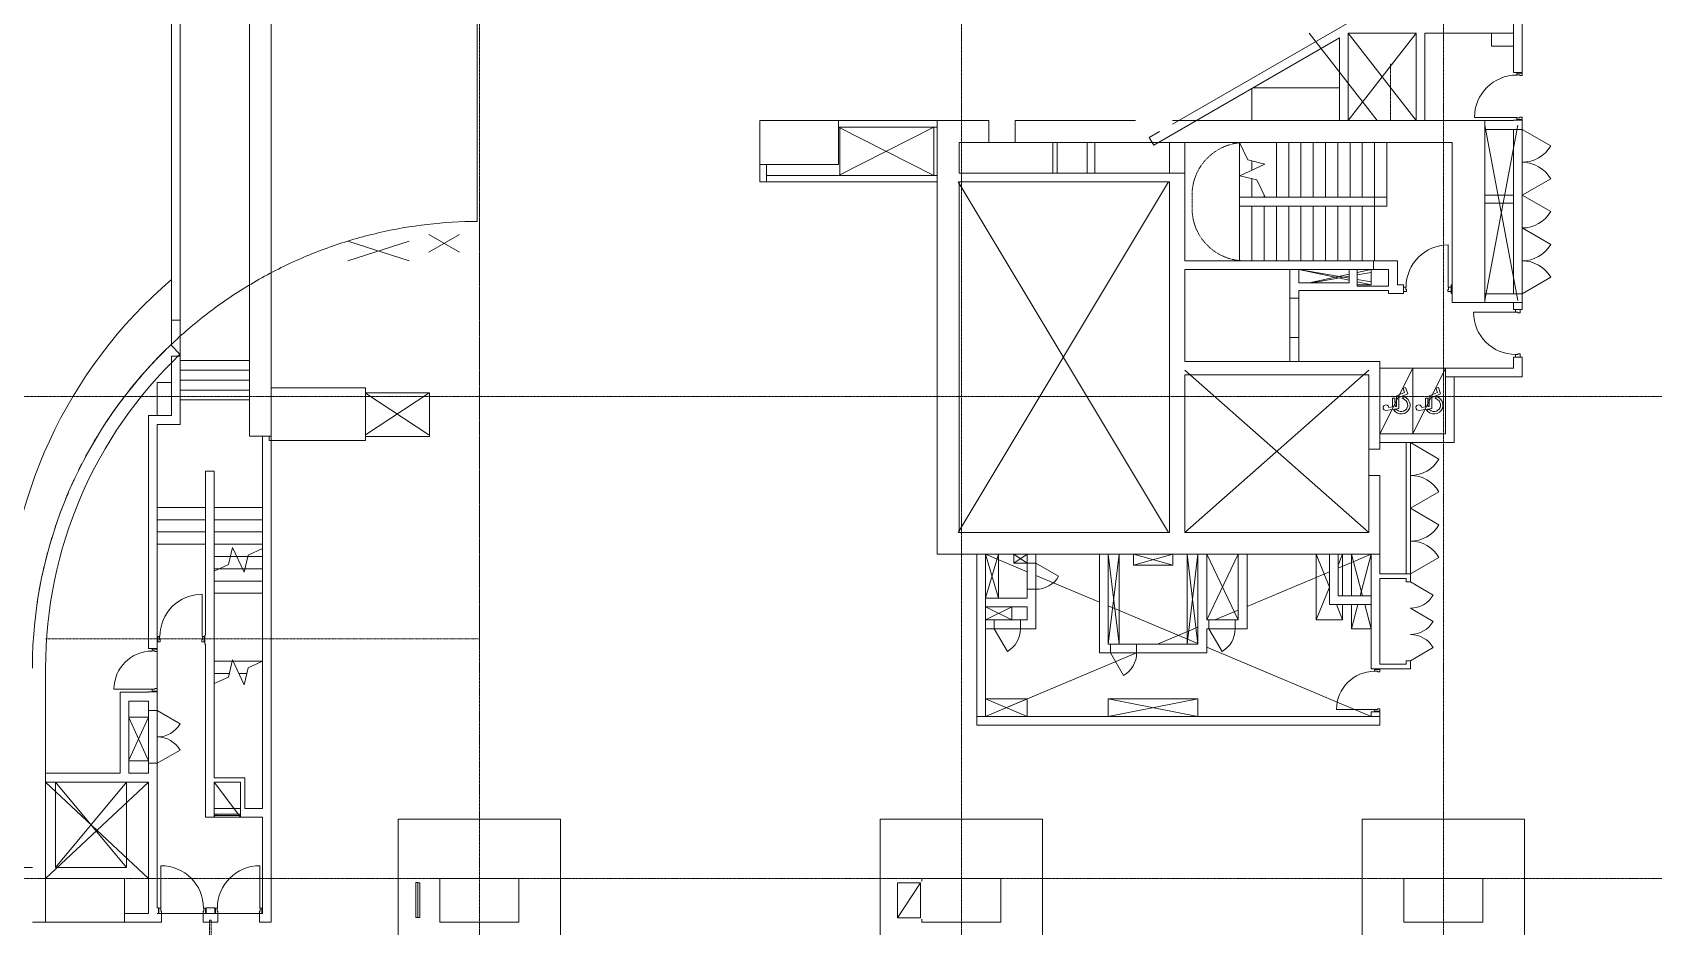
# Model space of a CAD drawing. Header units: millimetres. Extents: x -1578195 to 622687, y -255792 to 391308.
# Drawn here: x -1487453 to -1450456, y 125616 to 146030 of the extents above; entities that cross this region are included whole.
import ezdxf

# ---------------------------------------------------------------- set-up
doc = ezdxf.new("R2010")
doc.units = ezdxf.units.MM
for name, pattern in [('Grid Line', [21, 12, -3, 3, -3]), ('Hidden', [2.25, 1, -1.25]), ('Overhead', [1.8, 1.2, -0.6])]:
    doc.linetypes.add(name, pattern=pattern)
for name, color, linetype, lineweight in [('A-000-M_MASS', 13, 'Continuous', 5), ('A-010-M_LINE', 90, 'Continuous', 5), ('A-010-M_LINE_Over', 1, 'Overhead', 5), ('A-200-M_WALL_EXT', 113, 'Continuous', 9), ('A-200-M_WALL_INT', 2, 'Continuous', 9), ('A-230-M_FLOOR', 192, 'Continuous', 18), ('A-241-M_RAMP', 51, 'Continuous', 5), ('A-242-M_STAIR', 31, 'Continuous', 5), ('A-242-MB_STAIR', 31, 'Continuous', 5), ('A-314-M_WINDOW', 151, 'Continuous', 5), ('A-325-M_DOOR', 31, 'Continuous', 5), ('A-770-MH_FFE_SA', 91, 'Overhead', 5), ('S-280-M_COLUMN', 52, 'Continuous', 9), ('S-280-M_STRUCT_FRAME', 12, 'Continuous', 5), ('Z-030-M_GRID', 191, 'Continuous', 5), ('Z-060-M_DETAIL', 92, 'Continuous', 5)]:
    doc.layers.add(name, color=color, linetype=linetype, lineweight=lineweight)

# ---------------------------------------------------------------- blocks, each defined once
blk = doc.blocks.new('0291')
at = {"color": 1, "lineweight": 13}
for p, q in [((77050, 177356), (78200, 177113)), ((78200, 177249), (77289, 177056)), ((78705, 177356), (78380, 177287)), ((78380, 177075), (78705, 177006)), ((70200, 169856), (69900, 170856)), ((69900, 169856), (70200, 170856)), ((70850, 170656), (70550, 170856)), ((70550, 170656), (70850, 170856)), ((72950, 168806), (72700, 170856)), ((72950, 170856), (72700, 168806)), ((74175, 170606), (73275, 170856)), ((73275, 170606), (74175, 170856)), ((74500, 168806), (74750, 170856)), ((74500, 170856), (74750, 168806)), ((74950, 169356), (75670, 170856)), ((74950, 170856), (75670, 169356)), ((77450, 170856), (77750, 170106)), ((77950, 170606), (78050, 170856)), ((78250, 170856), (78502, 169906)), ((78449, 169906), (78700, 170856)), ((77450, 169356), (77750, 170106)), ((70500, 169356), (69900, 169656)), ((69900, 169356), (70500, 169656)), ((77910, 169706), (78050, 169356)), ((78250, 169156), (78396, 169706)), ((78555, 169706), (78700, 169156)), ((70850, 167156), (69900, 167556)), ((69900, 167156), (70850, 167556)), ((72700, 167556), (74750, 167156)), ((72700, 167156), (74750, 167556)), ((50796, 167141), (50350, 166152)), ((50350, 167131), (50796, 166141)), ((48675, 165656), (50298, 163706)), ((50298, 165656), (48675, 163706))]:
    blk.add_line(p, q, dxfattribs=at)
at = {"layer": 'A-000-M_MASS', "color": 1, "lineweight": 9}
for p, q in [((55350, 177555), (56750, 178005)), ((55350, 178005), (56750, 177555)), ((57200, 177756), (57900, 178156)), ((57200, 178156), (57900, 177756)), ((55750, 173581), (57200, 174531)), ((55750, 174531), (57200, 173581))]:
    blk.add_line(p, q, dxfattribs=at)
at = {"layer": 'A-010-M_LINE', "color": 1, "lineweight": 9}
blk.add_line((51325, 175652), (51325, 185588), dxfattribs=at)
at = {"layer": 'A-010-M_LINE', "color": 1}
for p, q in [((77290, 182756), (78840, 180756)), ((78180, 182756), (79730, 180756)), ((79730, 182756), (78180, 180756)), ((78180, 180756), (79730, 182756)), ((68723, 179506), (66550, 180606)), ((66550, 179506), (68723, 180606)), ((82050, 180651), (81300, 176651)), ((82050, 176651), (81300, 180651)), ((74078, 179356), (69278, 171356)), ((69278, 179356), (74078, 171356)), ((77050, 177356), (76850, 177356)), ((76850, 177356), (76850, 176705)), ((77050, 177056), (77050, 177356)), ((77050, 177356), (78200, 177159)), ((78380, 177356), (78200, 177356)), ((78200, 177356), (78200, 177056)), ((78380, 176976), (78380, 177356)), ((78380, 177233), (78705, 177289)), ((79300, 177556), (78755, 177556)), ((78755, 177556), (78755, 177356)), ((78755, 177356), (79100, 177356)), ((79100, 177356), (79100, 176976)), ((79300, 177008), (79300, 177556)), ((78200, 177056), (77050, 177056)), ((77050, 176705), (77050, 176876)), ((77050, 176876), (79100, 176876)), ((77348, 177056), (78200, 177202)), ((78380, 177128), (78705, 177073)), ((79100, 176976), (78380, 176976)), ((79100, 176876), (79100, 176808)), ((79437, 177008), (79300, 177008)), ((79437, 176808), (79437, 177008)), ((76850, 176705), (77050, 176705)), ((79100, 176808), (79437, 176808)), ((78650, 175056), (74450, 171356)), ((74450, 175056), (78650, 171356)), ((80600, 174906), (80400, 174906)), ((80400, 174906), (80400, 173606)), ((80600, 173406), (80600, 174906)), ((80400, 173606), (78900, 173606)), ((78900, 173606), (78900, 173406)), ((78900, 173406), (80600, 173406)), ((69900, 170856), (70850, 170457)), ((78700, 170856), (77950, 170541)), ((71050, 170373), (72500, 169763)), ((77750, 170457), (75870, 169666)), ((72700, 169679), (74750, 168817)), ((75670, 169582), (75133, 169356)), ((74750, 169195), (73825, 168806)), ((74950, 168733), (78700, 167156)), ((73349, 168606), (69900, 167156)), ((48450, 165656), (50800, 163456)), ((48450, 163456), (50800, 165656)), ((39650, 163706), (48150, 163706))]:
    blk.add_line(p, q, dxfattribs=at)
at = {"layer": 'A-010-M_LINE', "color": 1, "linetype": 'Hidden'}
for p, q in [((58350, 168927), (58350, 179127)), ((74615, 179056), (74615, 178756)), ((58350, 168927), (48450, 168927))]:
    blk.add_line(p, q, dxfattribs=at)
at = {"layer": 'A-010-M_LINE', "color": 1, "lineweight": 9}
for radius, start in [(18700, 112.0656), (10200, 133.5293)]:
    blk.add_arc((58350, 168257), radius, start, 180, dxfattribs=at)
at = {"layer": 'A-010-M_LINE', "color": 1}
for radius, start in [(18100, 112.8377), (10800, 130.5765), (10800, 130.5765)]:
    blk.add_arc((58350, 168927), radius, start, 180, dxfattribs=at)
at = {"layer": 'A-010-M_LINE', "color": 1, "linetype": 'Hidden'}
for centre, start, end in [((75815, 179056), 90.1582, 180), ((75815, 178756), 180, 269.8418)]:
    blk.add_arc(centre, 1200, start, end, dxfattribs=at)
at = {"layer": 'A-010-M_LINE_Over', "color": 1}
for p, q in [((79140, 182056), (79140, 180756)), ((79100, 180756), (76259, 180756)), ((79140, 180756), (78159, 180756))]:
    blk.add_line(p, q, dxfattribs=at)
at = {"layer": 'A-200-M_WALL_EXT', "color": 1, "lineweight": 13}
for p, q in [((53101, 187275), (53101, 173556)), ((53601, 177284), (53601, 184656)), ((69300, 180756), (68800, 180756)), ((68800, 180756), (68800, 171356)), ((69980, 180756), (69300, 180756)), ((69980, 180256), (69980, 180756)), ((73326, 180756), (70580, 180756)), ((70580, 180756), (70580, 180256)), ((81300, 180756), (74166, 180756)), ((81300, 180256), (81300, 180756)), ((69300, 179556), (69300, 180256)), ((69300, 180256), (69980, 180256)), ((70580, 180256), (80550, 180256)), ((80550, 180256), (80550, 176606)), ((81300, 176606), (81300, 180256)), ((74100, 179556), (69300, 179556)), ((74450, 179556), (74100, 179556)), ((74450, 177556), (74450, 179556)), ((69300, 171356), (69300, 179356)), ((69300, 179356), (74100, 179356)), ((74100, 179356), (74100, 171356)), ((53601, 176943), (53601, 177284)), ((78755, 177556), (74450, 177556)), ((74450, 175256), (74450, 177356)), ((74450, 177356), (76850, 177356)), ((77050, 177356), (78200, 177356)), ((78380, 177356), (78755, 177356)), ((53601, 174656), (53601, 176943)), ((80550, 176606), (81300, 176606)), ((51518, 175422), (51311, 175639)), ((78900, 175256), (74450, 175256)), ((78900, 174956), (78900, 175256)), ((74450, 171356), (74450, 174956)), ((74450, 174956), (78650, 174956)), ((78650, 174956), (78650, 173256)), ((78900, 173606), (78900, 174956)), ((53101, 173556), (53550, 173556)), ((78650, 173256), (78900, 173256)), ((78900, 173256), (78900, 173406)), ((78650, 172656), (78650, 171356)), ((78900, 172656), (78650, 172656)), ((78900, 171356), (78900, 172656)), ((68800, 171356), (68800, 170856)), ((74100, 171356), (69300, 171356)), ((78650, 171356), (74450, 171356)), ((78900, 170856), (78900, 171356)), ((68800, 170856), (78900, 170856)), ((48450, 163456), (48450, 168257)), ((48150, 162456), (48450, 162456))]:
    blk.add_line(p, q, dxfattribs=at)
for radius, start, end in [(19000, 122.415, 172.0245), (9900, 133.6404, 180), (10200, 134.6163, 135.6028), (10200, 136.6354, 137.6209), (10200, 140.6739, 141.657), (10200, 138.6546, 139.6389), (10200, 142.6934, 143.675), (10200, 144.713, 145.6931), (10200, 148.7528, 149.7292), (10200, 146.7328, 147.7111), (10200, 150.7731, 151.7473), (10200, 152.7937, 153.7653), (10200, 154.8147, 155.7834), (10200, 156.8363, 157.8014), (10200, 158.8585, 159.8195), (10200, 160.8816, 161.8375), (10200, 162.9059, 163.8556), (10200, 166.9603, 167.8917), (10200, 164.9319, 165.8736), (10200, 168.9925, 169.9097), (10200, 171.0309, 171.9278)]:
    blk.add_arc((58350, 168257), radius, start, end, dxfattribs=at)
at = {"layer": 'A-200-M_WALL_INT', "color": 1}
for p, q in [((51525, 175379), (51525, 185529)), ((81240, 184758), (74166, 180674)), ((81950, 182956), (81950, 181858)), ((82150, 181858), (82150, 182956)), ((73739, 180197), (77980, 182645)), ((77980, 182645), (77980, 180756)), ((78180, 180756), (78180, 182756)), ((78180, 182756), (79730, 182756)), ((79730, 182756), (79730, 180756)), ((79930, 180756), (79930, 182756)), ((79930, 182756), (81950, 182756)), ((81950, 181858), (82150, 181858)), ((68800, 180756), (66550, 180756)), ((66550, 180756), (66550, 180606)), ((66550, 180606), (68800, 180606)), ((68800, 180606), (68800, 180756)), ((77980, 180756), (78180, 180756)), ((79730, 180756), (79930, 180756)), ((81950, 180756), (81300, 180756)), ((81300, 180756), (81300, 180556)), ((81300, 180556), (82150, 180556)), ((81950, 180768), (81950, 180756)), ((82150, 180768), (81950, 180768)), ((81950, 176806), (81950, 180556)), ((82150, 180768), (82150, 176606)), ((71440, 180256), (71440, 179556)), ((71540, 180256), (71440, 180256)), ((71540, 179556), (71540, 180256)), ((72220, 180256), (72220, 179556)), ((72400, 180256), (72220, 180256)), ((72400, 179556), (72400, 180256)), ((73875, 180506), (73639, 180370)), ((73639, 180370), (73739, 180197)), ((64750, 179756), (64750, 179356)), ((64900, 179756), (64750, 179756)), ((64900, 179356), (64900, 179756)), ((68800, 179506), (64900, 179506)), ((68800, 179356), (68800, 179506)), ((71440, 179556), (71540, 179556)), ((72220, 179556), (72400, 179556)), ((64750, 179356), (68800, 179356)), ((75980, 179006), (75700, 179006)), ((75700, 179006), (75700, 178806)), ((75700, 178806), (78780, 178806)), ((78780, 179006), (76283, 179006)), ((78780, 178806), (78780, 179006)), ((81950, 179056), (81300, 179056)), ((81300, 179056), (81300, 178876)), ((81300, 178876), (81950, 178876)), ((80550, 177008), (80525, 177008)), ((80525, 177008), (80525, 176808)), ((80550, 176808), (80550, 177008)), ((80525, 176808), (80550, 176808)), ((82150, 176806), (81300, 176806)), ((81300, 176806), (81300, 176606)), ((81300, 176606), (82150, 176606)), ((81950, 176606), (81950, 176443)), ((82150, 176606), (81950, 176606)), ((82150, 176443), (82150, 176606)), ((51325, 176199), (51525, 176199)), ((81950, 176443), (82150, 176443)), ((76850, 175805), (76850, 175256)), ((77050, 175805), (76850, 175805)), ((77050, 175256), (77050, 175805)), ((51325, 175624), (51325, 175652)), ((51525, 175379), (51325, 175379)), ((51325, 175379), (51325, 174021)), ((51525, 173821), (51525, 175379)), ((76850, 175256), (77050, 175256)), ((81950, 175106), (80400, 175106)), ((80400, 175106), (80400, 174906)), ((81950, 175355), (81950, 175106)), ((82150, 175355), (81950, 175355)), ((82150, 175106), (82150, 175355)), ((82150, 174906), (82150, 175106)), ((80600, 174906), (82150, 174906)), ((50800, 174021), (50800, 168707)), ((51325, 174021), (50800, 174021)), ((51000, 169006), (51000, 173821)), ((51000, 173821), (51525, 173821)), ((53600, 173556), (53400, 173556)), ((53400, 173556), (53400, 165056)), ((53600, 162456), (53600, 173556)), ((79500, 170406), (79500, 173406)), ((79600, 173406), (79600, 170225)), ((52300, 172756), (52100, 172756)), ((52100, 172756), (52100, 169006)), ((52300, 168416), (52300, 172756)), ((69900, 170856), (69700, 170856)), ((69700, 170856), (69700, 166956)), ((69900, 167156), (69900, 170856)), ((71050, 170856), (70850, 170856)), ((70850, 169856), (70850, 170856)), ((70850, 170656), (71050, 170656)), ((71050, 170856), (71050, 169156)), ((72500, 170856), (72500, 168606)), ((72700, 170856), (72500, 170856)), ((72700, 168806), (72700, 170856)), ((74750, 170856), (74750, 168806)), ((74950, 170856), (74750, 170856)), ((74950, 169356), (74950, 170856)), ((75870, 170856), (75670, 170856)), ((75670, 170856), (75670, 169356)), ((75870, 169156), (75870, 170856)), ((77750, 170856), (77750, 169706)), ((77950, 170856), (77750, 170856)), ((77950, 169906), (77950, 170856)), ((78900, 170855), (78700, 170855)), ((78700, 170855), (78700, 168244)), ((78900, 170406), (78900, 170855)), ((79600, 170406), (78900, 170406)), ((78900, 168344), (78900, 170306)), ((78900, 170306), (79500, 170306)), ((79500, 170306), (79500, 170225)), ((79500, 170225), (79600, 170225)), ((70850, 169856), (69900, 169856)), ((71050, 170056), (70850, 170056)), ((78700, 169906), (77950, 169906)), ((69900, 169656), (70850, 169656)), ((70850, 169656), (70850, 169356)), ((77750, 169706), (78700, 169706)), ((69900, 169356), (70850, 169356)), ((71050, 169156), (69900, 169156)), ((70100, 169156), (70100, 169356)), ((70700, 169356), (70700, 169156)), ((74950, 169356), (75670, 169356)), ((74950, 168606), (74950, 169156)), ((75870, 169156), (74950, 169156)), ((75000, 169156), (75000, 169356)), ((75600, 169356), (75600, 169156)), ((50800, 168707), (51000, 168707)), ((50998, 168806), (50998, 169006)), ((50998, 169006), (51000, 169006)), ((51000, 168806), (50998, 168806)), ((51000, 168707), (51000, 168806)), ((52100, 169006), (52088, 169006)), ((52088, 169006), (52088, 168806)), ((52088, 168806), (52100, 168806)), ((52100, 168806), (52100, 164856)), ((74750, 168806), (72700, 168806)), ((72750, 168606), (72750, 168806)), ((73350, 168806), (73350, 168606)), ((72500, 168606), (74950, 168606)), ((79500, 168344), (78900, 168344)), ((79500, 168425), (79500, 168344)), ((79600, 168425), (79500, 168425)), ((79600, 168244), (79600, 168425)), ((78700, 168244), (79600, 168244)), ((50800, 167706), (50150, 167706)), ((50150, 167706), (50150, 165856)), ((51000, 167719), (50800, 167719)), ((50800, 167719), (50800, 167706)), ((51000, 162786), (51000, 167719)), ((52300, 165756), (52300, 167903)), ((50350, 167506), (50800, 167506)), ((50350, 165856), (50350, 167506)), ((50800, 165856), (50800, 167506)), ((50800, 167286), (51000, 167286)), ((78900, 167256), (78700, 167256)), ((78700, 167256), (78700, 167156)), ((78900, 166956), (78900, 167256)), ((78900, 167156), (69700, 167156)), ((69700, 166956), (78900, 166956)), ((50150, 165856), (48450, 165856)), ((48450, 165856), (48450, 165656)), ((50800, 165856), (50350, 165856)), ((51000, 166086), (50800, 166086)), ((53000, 165756), (52300, 165756)), ((53000, 165056), (53000, 165756)), ((48450, 165656), (50800, 165656)), ((50800, 165656), (50800, 162656)), ((52300, 164856), (52300, 165656)), ((52300, 165656), (52900, 165656)), ((52900, 165656), (52900, 164856)), ((52300, 165056), (52900, 165056)), ((53400, 165056), (53000, 165056)), ((52100, 164856), (52305, 164856)), ((52895, 164856), (53400, 164856)), ((53400, 164856), (53400, 162786)), ((50800, 162656), (50250, 162656)), ((50250, 162656), (50250, 162456)), ((50250, 162456), (51094, 162456)), ((51024, 162786), (51000, 162786)), ((51094, 162656), (51000, 162656)), ((51000, 162656), (51024, 162656)), ((51024, 162656), (51024, 162786)), ((51094, 162456), (51094, 162656)), ((52381, 162656), (52044, 162656)), ((52044, 162656), (52044, 162456)), ((52044, 162456), (52381, 162456)), ((52311, 162786), (52114, 162786)), ((52114, 162786), (52114, 162656)), ((52114, 162656), (52311, 162656)), ((52311, 162656), (52311, 162786)), ((52381, 162456), (52381, 162656)), ((53400, 162656), (53331, 162656)), ((53331, 162656), (53331, 162456)), ((53331, 162456), (53600, 162456)), ((53400, 162786), (53401, 162786)), ((53401, 162656), (53400, 162656)), ((53401, 162786), (53401, 162656))]:
    blk.add_line(p, q, dxfattribs=at)
at = {"layer": 'A-230-M_FLOOR', "color": 1}
for p, q in [((81450, 182606), (81450, 182756)), ((81450, 182456), (81450, 182606)), ((81950, 182456), (81450, 182456)), ((75980, 180756), (75980, 181491)), ((76008, 181506), (77980, 181506)), ((66573, 179507), (66573, 180606)), ((68723, 180606), (68723, 179507)), ((69980, 180256), (70580, 180256)), ((79060, 180256), (79060, 179006)), ((68723, 179507), (66573, 179507)), ((79060, 178806), (78780, 178806)), ((79060, 179006), (79060, 178806)), ((78705, 177356), (78705, 177006)), ((78705, 177006), (78380, 177006)), ((76850, 176705), (76850, 175805)), ((51325, 174779), (51000, 174779)), ((51000, 174779), (51000, 174356)), ((51000, 174356), (51000, 174021)), ((53101, 174381), (51525, 174381)), ((55750, 174543), (56513, 174543)), ((56513, 174543), (57215, 174543)), ((57215, 174543), (57215, 173543)), ((56513, 173543), (55750, 173543)), ((57215, 173543), (56513, 173543)), ((78650, 173256), (78650, 172656)), ((51000, 171926), (52100, 171926)), ((70200, 170856), (70200, 169856)), ((70550, 170656), (70550, 170856)), ((70850, 170656), (70550, 170656)), ((72950, 170856), (72950, 169006)), ((73275, 170606), (73275, 170856)), ((74175, 170606), (73275, 170606)), ((74175, 170856), (74175, 170606)), ((74500, 169006), (74500, 170856)), ((77450, 169356), (77450, 170856)), ((78050, 170856), (78050, 169906)), ((78250, 169906), (78250, 170856)), ((53400, 169966), (52300, 169966)), ((70500, 169656), (70500, 169356)), ((78050, 169706), (78050, 169356)), ((78250, 169156), (78250, 169706)), ((78050, 169356), (77450, 169356)), ((78700, 169156), (78250, 169156)), ((51000, 169006), (51000, 168806)), ((51000, 168707), (51000, 168692)), ((72950, 169006), (72950, 168806)), ((74500, 168806), (74500, 169006)), ((51000, 168637), (51000, 167789)), ((52712, 168416), (52731, 168416)), ((51000, 167734), (51000, 167719)), ((69900, 167556), (70850, 167556)), ((70850, 167556), (70850, 167156)), ((72700, 167156), (72700, 167556)), ((72700, 167556), (74750, 167556)), ((74750, 167556), (74750, 167156)), ((50350, 167141), (50796, 167141)), ((50796, 167141), (50796, 166141)), ((50796, 166141), (50350, 166141)), ((48675, 163706), (48675, 165656)), ((50298, 165656), (50298, 163706)), ((56500, 161106), (56500, 164806)), ((56500, 164806), (60200, 164806)), ((60200, 164806), (60200, 161106)), ((67500, 161106), (67500, 164806)), ((67500, 164806), (71200, 164806)), ((71200, 164806), (71200, 161106)), ((78500, 161106), (78500, 164806)), ((78500, 164806), (82200, 164806)), ((82200, 164806), (82200, 161106)), ((50298, 163706), (48675, 163706)), ((51094, 162656), (52044, 162656)), ((52381, 162656), (53331, 162656)), ((53400, 162656), (53400, 162786))]:
    blk.add_line(p, q, dxfattribs=at)
at = {"layer": 'A-241-M_RAMP', "color": 1, "lineweight": 9}
blk.add_line((58300, 178457), (58300, 184656), dxfattribs=at)
for points, knots in [([(51157, 175489), (51414, 175745), (51969, 176241), (52885, 176895), (53883, 177451), (54937, 177892), (56034, 178213), (57160, 178409), (57920, 178455), (58300, 178457)], [0.7880645, 0.7880645, 0.7880645, 0.7880645, 0.8947968, 1.0066464, 1.118496, 1.2303456, 1.3421952, 1.4540448, 1.5658943, 1.5658943, 1.5658943, 1.5658943]), ([(50324, 174552), (50337, 174568), (50448, 174708), (50562, 174845), (50666, 174965)], [0.66508617, 0.66508617, 0.66508617, 0.66508617, 0.67109758, 0.71760184, 0.71760184, 0.71760184, 0.71760184])]:
    blk.add_open_spline(points, degree=3, knots=knots, dxfattribs=at)
for points in [[(50735, 175043), (50854, 175177), (50977, 175307), (51102, 175434)], [(49962, 174060), (50063, 174206), (50167, 174349), (50275, 174489)], [(49828, 173862), (49865, 173918), (49902, 173973), (49939, 174027)], [(49589, 173480), (49590, 173481), (49590, 173482), (49591, 173483)], [(48798, 171833), (48798, 171834), (48798, 171834), (48798, 171835)]]:
    blk.add_open_spline(points, degree=3, dxfattribs=at)
at = {"layer": 'A-242-M_STAIR', "color": 1}
for p, q in [((75700, 180256), (75700, 179006)), ((76540, 180256), (76540, 179006)), ((76820, 180256), (76820, 179006)), ((77100, 180256), (77100, 179006)), ((77380, 180256), (77380, 179006)), ((77660, 180256), (77660, 179006)), ((77940, 180256), (77940, 179006)), ((78220, 180256), (78220, 179006)), ((78500, 180256), (78500, 179006)), ((78780, 180256), (78780, 179006)), ((75980, 179835), (75980, 179626)), ((76260, 179767), (76260, 179756)), ((75980, 179433), (75980, 179006)), ((75700, 177556), (75700, 178806)), ((75980, 179006), (76260, 179006)), ((75980, 177556), (75980, 178806)), ((76260, 179055), (76260, 179006)), ((76260, 179006), (76283, 179006)), ((76260, 177556), (76260, 178806)), ((76540, 177556), (76540, 178806)), ((76820, 177556), (76820, 178806)), ((77100, 177556), (77100, 178806)), ((77380, 177556), (77380, 178806)), ((77660, 177556), (77660, 178806)), ((77940, 177556), (77940, 178806)), ((78220, 177556), (78220, 178806)), ((78500, 177556), (78500, 178806)), ((78780, 179006), (79060, 179006)), ((78780, 177556), (78780, 178806)), ((53101, 175281), (51525, 175281)), ((53101, 175056), (51525, 175056)), ((53101, 174831), (51525, 174831)), ((53101, 174606), (51525, 174606)), ((53101, 174381), (51525, 174381)), ((51000, 171926), (52100, 171926)), ((53400, 171926), (52300, 171926)), ((51000, 171646), (52100, 171646)), ((51000, 171366), (52100, 171366)), ((53400, 171646), (52300, 171646)), ((53400, 171366), (52300, 171366)), ((51000, 171086), (52100, 171086)), ((53400, 171086), (52300, 171086)), ((52668, 170806), (52300, 170806)), ((53070, 170806), (52815, 170806)), ((52412, 170526), (52300, 170526)), ((53002, 170526), (52946, 170526))]:
    blk.add_line(p, q, dxfattribs=at)
at = {"layer": 'A-242-M_STAIR', "color": 1, "linetype": 'Overhead'}
for p, q in [((75700, 180256), (75700, 179006)), ((76540, 180256), (76540, 179006)), ((76820, 180256), (76820, 179006)), ((77100, 180256), (77100, 179006)), ((77380, 180256), (77380, 179006)), ((77660, 180256), (77660, 179006)), ((77940, 180256), (77940, 179006)), ((78220, 180256), (78220, 179006)), ((78780, 180256), (78780, 179006)), ((75980, 179835), (75980, 179626)), ((76260, 179767), (76260, 179756)), ((75980, 179433), (75980, 179006)), ((75700, 177556), (75700, 178806)), ((75980, 177556), (75980, 178806)), ((76260, 179055), (76260, 179006)), ((76260, 177556), (76260, 178806)), ((76540, 177556), (76540, 178806)), ((76820, 177556), (76820, 178806)), ((77100, 177556), (77100, 178806)), ((77380, 177556), (77380, 178806)), ((77660, 177556), (77660, 178806)), ((77940, 177556), (77940, 178806)), ((78220, 177556), (78220, 178806)), ((78500, 177556), (78500, 178806)), ((78780, 177556), (78780, 178806)), ((53101, 175281), (51525, 175281)), ((53101, 175056), (51525, 175056)), ((53101, 174831), (51525, 174831)), ((53101, 174606), (51525, 174606)), ((53400, 171926), (52300, 171926)), ((51000, 171646), (52100, 171646)), ((51000, 171366), (52100, 171366)), ((53400, 171646), (52300, 171646)), ((53400, 171366), (52300, 171366)), ((51000, 171086), (52100, 171086)), ((53400, 171086), (52300, 171086)), ((52668, 170806), (52300, 170806)), ((53070, 170806), (52815, 170806)), ((52412, 170526), (52300, 170526)), ((53002, 170526), (52946, 170526))]:
    blk.add_line(p, q, dxfattribs=at)
at = {"layer": 'A-242-M_STAIR', "color": 1, "lineweight": 9}
for p, q in [((53101, 175281), (51525, 175281)), ((53101, 175056), (51525, 175056)), ((53101, 174831), (51525, 174831)), ((53101, 174606), (51525, 174606)), ((53101, 174381), (51525, 174381)), ((52815, 170806), (52668, 170806)), ((53400, 170806), (53070, 170806)), ((53400, 170246), (52300, 170246)), ((52946, 170526), (52412, 170526)), ((53400, 170526), (53002, 170526)), ((53400, 169966), (52300, 169966)), ((52712, 168416), (52300, 168416)), ((52300, 168416), (52300, 168136)), ((53400, 168416), (52731, 168416)), ((52300, 168136), (52300, 167903)), ((52644, 168136), (52300, 168136)), ((53046, 168136), (52861, 168136))]:
    blk.add_line(p, q, dxfattribs=at)
at = {"layer": 'A-242-M_STAIR', "color": 1, "linetype": 'Hidden', "lineweight": 9}
for p, q in [((53101, 175281), (51525, 175281)), ((53101, 175056), (51525, 175056)), ((53101, 174831), (51525, 174831)), ((53101, 174606), (51525, 174606)), ((52815, 170806), (52668, 170806)), ((53400, 170806), (53070, 170806)), ((53400, 170246), (52300, 170246)), ((52946, 170526), (52412, 170526)), ((53400, 170526), (53002, 170526)), ((52712, 168416), (52300, 168416)), ((53400, 168416), (52731, 168416)), ((52644, 168136), (52300, 168136)), ((53046, 168136), (52861, 168136))]:
    blk.add_line(p, q, dxfattribs=at)
at = {"layer": 'A-242-MB_STAIR', "color": 1}
for p, q in [((75886, 179858), (75700, 180256)), ((76275, 179763), (75886, 179858)), ((75709, 179499), (76275, 179763)), ((76097, 179405), (75709, 179499)), ((76283, 179006), (76097, 179405)), ((52624, 170625), (52718, 171014)), ((52718, 171014), (52982, 170447)), ((53077, 170836), (53400, 170987)), ((52300, 170474), (52624, 170625)), ((52982, 170447), (53077, 170836))]:
    blk.add_line(p, q, dxfattribs=at)
at = {"layer": 'A-242-MB_STAIR', "color": 1, "lineweight": 9}
for p, q in [((52624, 168054), (52718, 168443)), ((52718, 168443), (52982, 167876)), ((53077, 168265), (53400, 168416)), ((52300, 167903), (52624, 168054)), ((52982, 167876), (53077, 168265))]:
    blk.add_line(p, q, dxfattribs=at)
at = {"layer": 'A-314-M_WINDOW', "color": 1, "lineweight": 18}
for p, q in [((52340, 164926), (52300, 164926)), ((52300, 164891), (52340, 164891)), ((52895, 164891), (52305, 164891)), ((52305, 164891), (52305, 164856)), ((52305, 164856), (52895, 164856)), ((52340, 164891), (52340, 164926)), ((52900, 164926), (52860, 164926)), ((52860, 164926), (52860, 164891)), ((52860, 164891), (52900, 164891)), ((52895, 164856), (52895, 164891))]:
    blk.add_line(p, q, dxfattribs=at)
at = {"layer": 'A-314-M_WINDOW', "color": 1}
for p, q in [((52340, 164926), (52860, 164926)), ((56902, 162561), (56902, 163361)), ((56902, 163361), (56946, 163361)), ((56946, 163361), (56946, 162561)), ((56946, 163356), (56990, 163356)), ((56990, 163356), (56990, 162566)), ((56946, 162561), (56902, 162561)), ((56990, 162566), (56946, 162566))]:
    blk.add_line(p, q, dxfattribs=at)
at = {"layer": 'A-325-M_DOOR', "color": 1, "lineweight": 9}
for p, q in [((82150, 181843), (82030, 181843)), ((82030, 181843), (82030, 181803)), ((82030, 181803), (82095, 181803)), ((82095, 181803), (82095, 181788)), ((82095, 181788), (82150, 181788)), ((82150, 181788), (82150, 181843)), ((82095, 180823), (82030, 180823)), ((82030, 180823), (82030, 180783)), ((82030, 180783), (82150, 180783)), ((82095, 180838), (82095, 180823)), ((82150, 180838), (82095, 180838)), ((82150, 180783), (82150, 180838)), ((82150, 180556), (82800, 180181)), ((82150, 179056), (82800, 179431)), ((82150, 179056), (82800, 178681)), ((82150, 178306), (82800, 177931)), ((79437, 176958), (79497, 176958)), ((79512, 176858), (79437, 176858)), ((79497, 176958), (79497, 176905)), ((79497, 176905), (79512, 176905)), ((79512, 176905), (79512, 176858)), ((80450, 176858), (80450, 176905)), ((80450, 176905), (80465, 176905)), ((80525, 176858), (80450, 176858)), ((80465, 176958), (80525, 176958)), ((80465, 176905), (80465, 176958)), ((82150, 176806), (82800, 177181)), ((82000, 176383), (82000, 176443)), ((82053, 176383), (82000, 176383)), ((82053, 176368), (82053, 176383)), ((82100, 176368), (82053, 176368)), ((82100, 176443), (82100, 176368)), ((82000, 175415), (82053, 175415)), ((82000, 175355), (82000, 175415)), ((82053, 175415), (82053, 175430)), ((82053, 175430), (82100, 175430)), ((82100, 175430), (82100, 175355)), ((79600, 173406), (80250, 173031)), ((79600, 171906), (80250, 172281)), ((79600, 171906), (80250, 171531)), ((71050, 170656), (71570, 170356)), ((79600, 170406), (80250, 170781)), ((79600, 170225), (80120, 169925)), ((79600, 169625), (80120, 169325)), ((70100, 169156), (70400, 168637)), ((75000, 169156), (75300, 168637)), ((51013, 168976), (51053, 168976)), ((51013, 168856), (51013, 168976)), ((51068, 168856), (51013, 168856)), ((51053, 168976), (51053, 168911)), ((51053, 168911), (51068, 168911)), ((51068, 168911), (51068, 168856)), ((52018, 168856), (52018, 168911)), ((52018, 168911), (52033, 168911)), ((52073, 168856), (52018, 168856)), ((52033, 168976), (52073, 168976)), ((52033, 168911), (52033, 168976)), ((52073, 168976), (52073, 168856)), ((79600, 168425), (80120, 168725)), ((51000, 168692), (50880, 168692)), ((50880, 168692), (50880, 168652)), ((50880, 168652), (50945, 168652)), ((50945, 168652), (50945, 168637)), ((50945, 168637), (51000, 168637)), ((51000, 168637), (51000, 168692)), ((72750, 168606), (73050, 168087)), ((78900, 168229), (78780, 168229)), ((78780, 168229), (78780, 168189)), ((78780, 168189), (78845, 168189)), ((78845, 168189), (78845, 168174)), ((78845, 168174), (78900, 168174)), ((78900, 168174), (78900, 168229)), ((50945, 167774), (50880, 167774)), ((50880, 167774), (50880, 167734)), ((50880, 167734), (51000, 167734)), ((50945, 167789), (50945, 167774)), ((51000, 167789), (50945, 167789)), ((51000, 167734), (51000, 167789)), ((51000, 167286), (51520, 166986)), ((78845, 167311), (78780, 167311)), ((78780, 167311), (78780, 167271)), ((78780, 167271), (78900, 167271)), ((78845, 167326), (78845, 167311)), ((78900, 167326), (78845, 167326)), ((78900, 167271), (78900, 167326)), ((51000, 166086), (51520, 166386)), ((51079, 162776), (51039, 162776)), ((51039, 162776), (51039, 162656)), ((51079, 162711), (51079, 162776)), ((51094, 162711), (51079, 162711)), ((51094, 162656), (51094, 162711)), ((52044, 162711), (52044, 162656)), ((52059, 162711), (52044, 162711)), ((52099, 162776), (52059, 162776)), ((52059, 162776), (52059, 162711)), ((52099, 162656), (52099, 162776)), ((52326, 162776), (52366, 162776)), ((52326, 162656), (52326, 162776)), ((52366, 162776), (52366, 162711)), ((52366, 162711), (52381, 162711)), ((52381, 162711), (52381, 162656)), ((53331, 162656), (53331, 162711)), ((53331, 162711), (53346, 162711)), ((53346, 162776), (53386, 162776)), ((53346, 162711), (53346, 162776)), ((53386, 162776), (53386, 162656))]:
    blk.add_line(p, q, dxfattribs=at)
at = {"layer": 'A-325-M_DOOR', "color": 1}
for p, q in [((82030, 180828), (81060, 180828)), ((80462, 176958), (80462, 177920)), ((76850, 176705), (76850, 175805)), ((77050, 176705), (77050, 175805)), ((82000, 176380), (81038, 176380)), ((52028, 168976), (52028, 169946)), ((50880, 167779), (50012, 167779)), ((78780, 167316), (77912, 167316)), ((51084, 162776), (51084, 163746)), ((53341, 162776), (53341, 163746))]:
    blk.add_line(p, q, dxfattribs=at)
for centre, radius, start, end in [((82030, 180828), 970, 90, 180), ((82150, 180556), 750, 270, 330), ((82150, 179056), 750, 30, 90), ((82150, 179056), 750, 270, 330), ((80462, 176958), 962, 90, 180), ((82150, 178306), 750, 270, 330), ((82150, 176806), 750, 30, 90), ((82000, 176380), 962, 180, 270), ((79600, 173406), 750, 270, 330), ((79600, 171906), 750, 30, 90), ((79600, 171906), 750, 270, 330), ((79600, 170406), 750, 30, 90), ((71050, 170656), 600, 270, 330), ((52028, 168976), 970, 90, 180), ((79600, 170225), 600, 270, 330), ((70100, 169156), 600, 300, 0), ((75000, 169156), 600, 300, 0), ((79600, 169625), 600, 270, 330), ((79600, 168425), 600, 30, 90), ((50880, 167779), 868, 90, 180), ((72750, 168606), 600, 300, 0), ((78780, 167316), 868, 90, 180), ((51000, 167286), 600, 270, 330), ((51000, 166086), 600, 30, 90), ((51084, 162776), 970, 0, 90), ((53341, 162776), 970, 90, 180)]:
    blk.add_arc(centre, radius, start, end, dxfattribs=at)
at = {"layer": 'A-770-MH_FFE_SA', "color": 1}
for p, q in [((52193, 162506), (52193, 156406)), ((52193, 162506), (52233, 162506)), ((52233, 156406), (52233, 162506))]:
    blk.add_line(p, q, dxfattribs=at)
at = {"layer": 'S-280-M_COLUMN', "color": 1, "lineweight": 13}
for p, q in [((66550, 180756), (64750, 180756)), ((64750, 180756), (64750, 179756)), ((66550, 179756), (66550, 180756)), ((64750, 179756), (66550, 179756)), ((55750, 174656), (53601, 174656)), ((53601, 174656), (53601, 173556)), ((55750, 173456), (55750, 174656)), ((53601, 173556), (53550, 173556)), ((53550, 173556), (53550, 173456)), ((53550, 173456), (55750, 173456)), ((50250, 163456), (48450, 163456)), ((48450, 163456), (48450, 162456)), ((50250, 162456), (50250, 163456)), ((59250, 163456), (57450, 163456)), ((57450, 163456), (57450, 162456)), ((59250, 162456), (59250, 163456)), ((70250, 163456), (68450, 163456)), ((68450, 163456), (68450, 163386)), ((70250, 162456), (70250, 163456)), ((81250, 163456), (79450, 163456)), ((79450, 163456), (79450, 162456)), ((81250, 162456), (81250, 163456)), ((48450, 162456), (50250, 162456)), ((57450, 162456), (59250, 162456)), ((68450, 162526), (68450, 162456)), ((68450, 162456), (70250, 162456)), ((79450, 162456), (81250, 162456))]:
    blk.add_line(p, q, dxfattribs=at)
at = {"layer": 'S-280-M_STRUCT_FRAME', "color": 1, "lineweight": 9}
for p, q in [((74100, 179556), (74100, 180256)), ((74450, 180256), (74450, 179556))]:
    blk.add_line(p, q, dxfattribs=at)
at = {"layer": 'Z-030-M_GRID', "color": 1, "linetype": 'Grid Line'}
for p, q in [((58350, 209886), (58350, 140118)), ((69350, 209886), (69350, 140118)), ((80350, 209886), (80350, 140118)), ((-14408, 174456), (132980, 174456)), ((-14408, 163456), (132980, 163456))]:
    blk.add_line(p, q, dxfattribs=at)
at = {"layer": 'Z-060-M_DETAIL', "color": 1}
for p, q in [((78900, 173606), (79650, 175106)), ((78900, 175106), (79650, 175106)), ((79650, 173606), (80400, 175106)), ((79650, 175106), (80400, 175106)), ((79650, 173606), (79650, 175106)), ((79650, 175106), (79650, 173606)), ((79488, 174665), (79432, 174647)), ((79432, 174647), (79465, 174552)), ((79537, 174520), (79488, 174665)), ((80238, 174665), (80182, 174647)), ((80182, 174647), (80215, 174552)), ((80287, 174520), (80238, 174665)), ((79035, 174270), (78997, 174254)), ((79070, 174263), (79035, 174270)), ((79097, 174236), (79070, 174263)), ((79189, 174417), (79189, 174219)), ((79246, 174417), (79189, 174417)), ((79247, 174229), (79246, 174417)), ((79465, 174552), (79277, 174475)), ((79277, 174475), (79277, 174233)), ((79334, 174439), (79537, 174520)), ((79334, 174183), (79334, 174439)), ((79407, 174427), (79468, 174451)), ((79472, 174384), (79407, 174427)), ((79468, 174451), (79502, 174429)), ((79785, 174270), (79747, 174254)), ((79820, 174263), (79785, 174270)), ((79847, 174236), (79820, 174263)), ((79939, 174417), (79939, 174219)), ((79996, 174417), (79939, 174417)), ((79997, 174229), (79996, 174417)), ((80215, 174552), (80027, 174475)), ((80027, 174475), (80027, 174233)), ((80084, 174439), (80287, 174520)), ((80084, 174183), (80084, 174439)), ((80157, 174427), (80218, 174451)), ((80222, 174384), (80157, 174427)), ((80218, 174451), (80252, 174429)), ((78997, 174254), (78975, 174219)), ((78975, 174219), (78978, 174180)), ((78978, 174180), (78997, 174153)), ((78997, 174153), (79038, 174137)), ((79038, 174137), (79334, 174183)), ((79106, 174206), (79097, 174236)), ((79189, 174219), (79106, 174206)), ((79217, 174146), (79285, 174158)), ((79255, 174112), (79217, 174146)), ((79277, 174233), (79247, 174229)), ((79285, 174158), (79292, 174152)), ((79747, 174254), (79725, 174219)), ((79725, 174219), (79728, 174180)), ((79728, 174180), (79747, 174153)), ((79747, 174153), (79788, 174137)), ((79788, 174137), (80084, 174183)), ((79856, 174206), (79847, 174236)), ((79939, 174219), (79856, 174206)), ((79967, 174146), (80035, 174158)), ((80005, 174112), (79967, 174146)), ((80027, 174233), (79997, 174229)), ((80035, 174158), (80042, 174152)), ((52300, 165656), (52900, 164856)), ((68420, 163356), (67890, 162556)), ((68420, 163356), (67890, 163356)), ((67890, 163356), (67890, 162556)), ((68420, 162556), (68420, 163356)), ((67890, 162556), (68420, 162556))]:
    blk.add_line(p, q, dxfattribs=at)
for centre, radius in [((79390, 174261), 202), ((79390, 174261), 147), ((80140, 174261), 202), ((80140, 174261), 147)]:
    blk.add_arc(centre, radius, 227.8468, 56.5012, dxfattribs=at)

msp = doc.modelspace()

# ---------------------------------------------------------------- block references
msp.add_blockref('0291', (-1535603.6, -36740.4))

doc.saveas('drawing.dxf')
